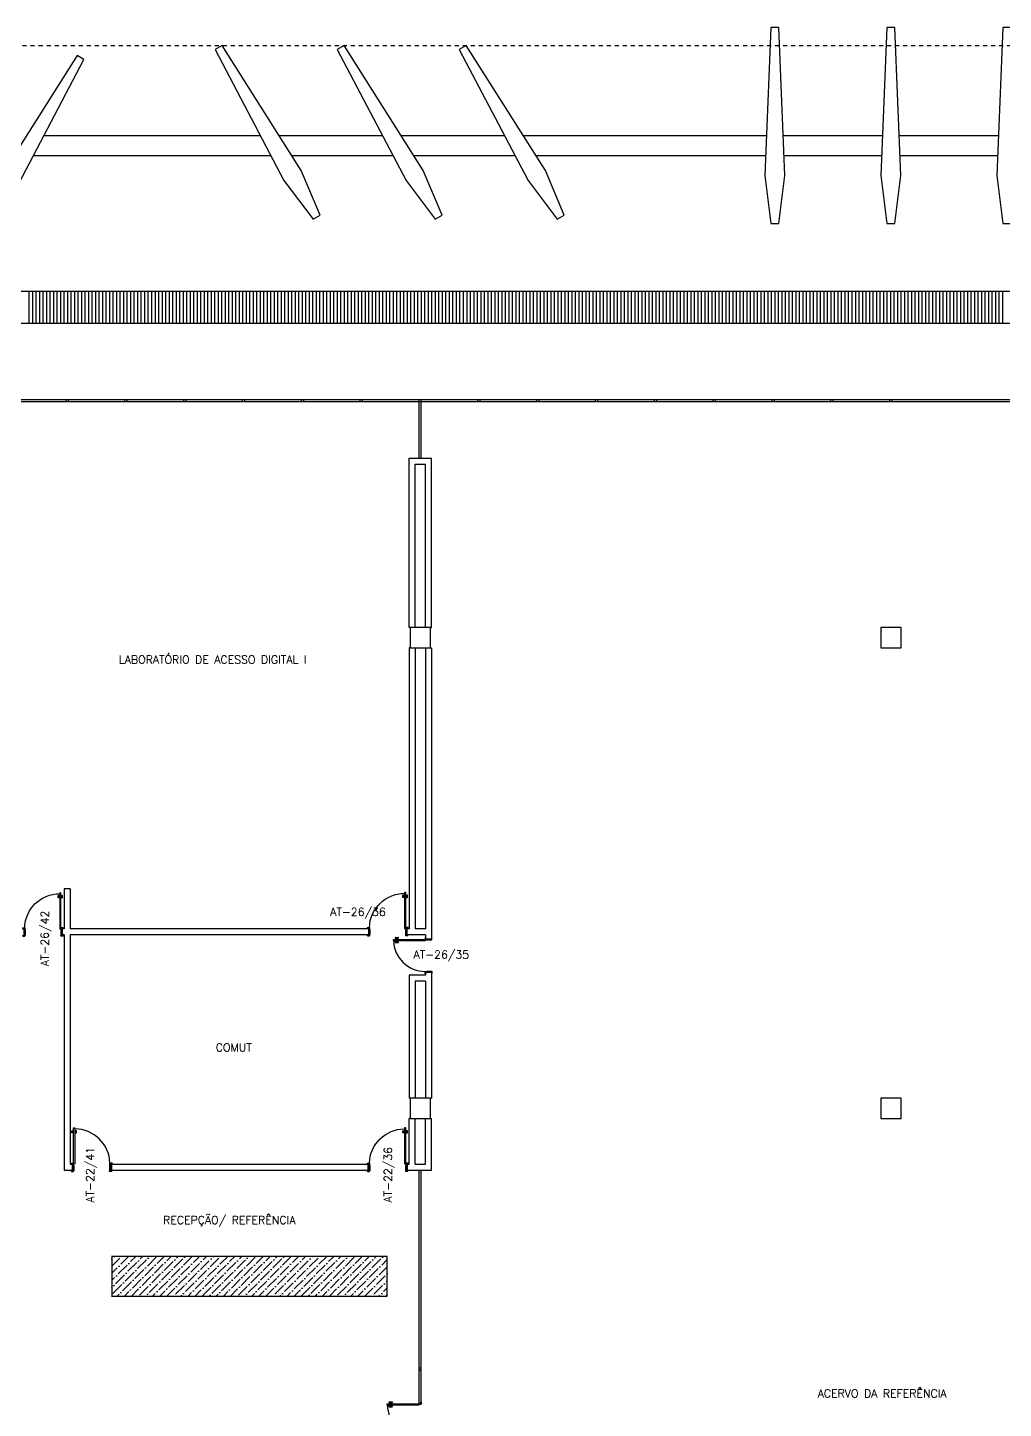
# Model space of a CAD drawing. Extents: x 192 to 325, y 18 to 87.
# Drawn here: x 264.23 to 288.61, y 50.65 to 85.16 of the extents above; entities that cross this region are included whole.
import ezdxf
from ezdxf.enums import TextEntityAlignment as Align

# ---------------------------------------------------------------- set-up
doc = ezdxf.new("R2010")
doc.units = 0
doc.header["$LTSCALE"] = 0.01
doc.header["$MEASUREMENT"] = 0
doc.linetypes.add('HIDDEN', pattern=[0.375, 0.25, -0.125])
doc.layers.get('0').update_dxf_attribs({"linetype": 'CONTINUOUS'})
for name, color, linetype in [('1', 1, 'CONTINUOUS'), ('3', 2, 'CONTINUOUS'), ('6', 2, 'CONTINUOUS'), ('DIV2', 1, 'CONTINUOUS'), ('ENDEREÇO', 2, 'CONTINUOUS'), ('MACANETA', 2, 'CONTINUOUS'), ('PORTA', 3, 'CONTINUOUS'), ('PROJ', 1, 'HIDDEN'), ('TEXTO', 2, 'CONTINUOUS')]:
    doc.layers.add(name, color=color, linetype=linetype)
doc.styles.add('UNB-100', font='simplex.shx', dxfattribs={"height": 0.2})

# ---------------------------------------------------------------- blocks, each defined once
blk = doc.blocks.new('*X4')
at = {"color": 0}
for p, q in [((72.712, 9.014), (72.712, 9.814)), ((72.8, 9.014), (72.8, 9.814)), ((72.887, 9.014), (72.887, 9.814)), ((72.975, 9.014), (72.975, 9.814)), ((73.062, 9.014), (73.062, 9.814)), ((73.15, 9.014), (73.15, 9.814)), ((73.237, 9.014), (73.237, 9.814)), ((73.325, 9.014), (73.325, 9.814)), ((73.412, 9.014), (73.412, 9.814)), ((73.5, 9.014), (73.5, 9.814)), ((73.587, 9.014), (73.587, 9.814)), ((73.675, 9.014), (73.675, 9.814)), ((73.762, 9.014), (73.762, 9.814)), ((73.85, 9.014), (73.85, 9.814)), ((73.937, 9.014), (73.937, 9.814)), ((74.025, 9.014), (74.025, 9.814)), ((74.112, 9.014), (74.112, 9.814)), ((74.2, 9.014), (74.2, 9.814)), ((74.287, 9.014), (74.287, 9.814)), ((74.375, 9.014), (74.375, 9.814)), ((74.462, 9.014), (74.462, 9.814)), ((74.55, 9.014), (74.55, 9.814)), ((74.637, 9.014), (74.637, 9.814)), ((74.725, 9.014), (74.725, 9.814)), ((74.812, 9.014), (74.812, 9.814)), ((74.9, 9.014), (74.9, 9.814)), ((74.987, 9.014), (74.987, 9.814)), ((75.075, 9.014), (75.075, 9.814)), ((75.162, 9.014), (75.162, 9.814)), ((75.25, 9.014), (75.25, 9.814)), ((75.337, 9.014), (75.337, 9.814)), ((75.425, 9.014), (75.425, 9.814)), ((75.512, 9.014), (75.512, 9.814)), ((75.6, 9.014), (75.6, 9.814)), ((75.687, 9.014), (75.687, 9.814)), ((75.775, 9.014), (75.775, 9.814)), ((75.862, 9.014), (75.862, 9.814)), ((75.95, 9.014), (75.95, 9.814)), ((76.037, 9.014), (76.037, 9.814)), ((76.125, 9.014), (76.125, 9.814)), ((76.212, 9.014), (76.212, 9.814)), ((76.3, 9.014), (76.3, 9.814)), ((76.387, 9.014), (76.387, 9.814)), ((76.475, 9.014), (76.475, 9.814)), ((76.562, 9.014), (76.562, 9.814)), ((76.65, 9.014), (76.65, 9.814)), ((76.737, 9.014), (76.737, 9.814)), ((76.825, 9.014), (76.825, 9.814)), ((76.912, 9.014), (76.912, 9.814)), ((77, 9.014), (77, 9.814)), ((77.087, 9.014), (77.087, 9.814)), ((77.175, 9.014), (77.175, 9.814)), ((77.262, 9.014), (77.262, 9.814)), ((77.35, 9.014), (77.35, 9.814)), ((77.437, 9.014), (77.437, 9.814)), ((77.525, 9.014), (77.525, 9.814)), ((77.612, 9.014), (77.612, 9.814)), ((77.7, 9.014), (77.7, 9.814)), ((77.787, 9.014), (77.787, 9.814)), ((77.875, 9.014), (77.875, 9.814)), ((77.962, 9.014), (77.962, 9.814)), ((78.05, 9.014), (78.05, 9.814)), ((78.137, 9.014), (78.137, 9.814)), ((78.225, 9.014), (78.225, 9.814)), ((78.312, 9.014), (78.312, 9.814)), ((78.4, 9.014), (78.4, 9.814)), ((78.487, 9.014), (78.487, 9.814)), ((78.575, 9.014), (78.575, 9.814)), ((78.662, 9.014), (78.662, 9.814)), ((78.75, 9.014), (78.75, 9.814)), ((78.837, 9.014), (78.837, 9.814)), ((78.925, 9.014), (78.925, 9.814)), ((79.012, 9.014), (79.012, 9.814)), ((79.1, 9.014), (79.1, 9.814)), ((79.187, 9.014), (79.187, 9.814)), ((79.275, 9.014), (79.275, 9.814)), ((79.362, 9.014), (79.362, 9.814)), ((79.45, 9.014), (79.45, 9.814)), ((79.537, 9.014), (79.537, 9.814)), ((79.625, 9.014), (79.625, 9.814)), ((79.712, 9.014), (79.712, 9.814)), ((79.8, 9.014), (79.8, 9.814)), ((79.887, 9.014), (79.887, 9.814)), ((79.975, 9.014), (79.975, 9.814)), ((80.062, 9.014), (80.062, 9.814)), ((80.15, 9.014), (80.15, 9.814)), ((80.237, 9.014), (80.237, 9.814)), ((80.325, 9.014), (80.325, 9.814)), ((80.412, 9.014), (80.412, 9.814)), ((80.5, 9.014), (80.5, 9.814)), ((80.587, 9.014), (80.587, 9.814)), ((80.675, 9.014), (80.675, 9.814)), ((80.762, 9.014), (80.762, 9.814)), ((80.85, 9.014), (80.85, 9.814)), ((80.937, 9.014), (80.937, 9.814)), ((81.025, 9.014), (81.025, 9.814)), ((81.112, 9.014), (81.112, 9.814)), ((81.2, 9.014), (81.2, 9.814)), ((81.287, 9.014), (81.287, 9.814)), ((81.375, 9.014), (81.375, 9.814)), ((81.462, 9.014), (81.462, 9.814)), ((81.55, 9.014), (81.55, 9.814)), ((81.637, 9.014), (81.637, 9.814)), ((81.725, 9.014), (81.725, 9.814)), ((81.812, 9.014), (81.812, 9.814)), ((81.9, 9.014), (81.9, 9.814)), ((81.987, 9.014), (81.987, 9.814)), ((82.075, 9.014), (82.075, 9.814)), ((82.162, 9.014), (82.162, 9.814)), ((82.25, 9.014), (82.25, 9.814)), ((82.337, 9.014), (82.337, 9.814)), ((82.425, 9.014), (82.425, 9.814)), ((82.512, 9.014), (82.512, 9.814)), ((82.6, 9.014), (82.6, 9.814)), ((82.687, 9.014), (82.687, 9.814)), ((82.775, 9.014), (82.775, 9.814)), ((82.862, 9.014), (82.862, 9.814)), ((82.95, 9.014), (82.95, 9.814)), ((83.037, 9.014), (83.037, 9.814)), ((83.125, 9.014), (83.125, 9.814)), ((83.212, 9.014), (83.212, 9.814)), ((83.3, 9.014), (83.3, 9.814)), ((83.387, 9.014), (83.387, 9.814)), ((83.475, 9.014), (83.475, 9.814)), ((83.562, 9.014), (83.562, 9.814)), ((83.65, 9.014), (83.65, 9.814)), ((83.737, 9.014), (83.737, 9.814)), ((83.825, 9.014), (83.825, 9.814)), ((83.912, 9.014), (83.912, 9.814)), ((84, 9.014), (84, 9.814)), ((84.087, 9.014), (84.087, 9.814)), ((84.175, 9.014), (84.175, 9.814)), ((84.262, 9.014), (84.262, 9.814)), ((84.35, 9.014), (84.35, 9.814)), ((84.437, 9.014), (84.437, 9.814)), ((84.525, 9.014), (84.525, 9.814)), ((84.612, 9.014), (84.612, 9.814)), ((84.7, 9.014), (84.7, 9.814)), ((84.787, 9.014), (84.787, 9.814)), ((84.875, 9.014), (84.875, 9.814)), ((84.962, 9.014), (84.962, 9.814)), ((85.05, 9.014), (85.05, 9.814)), ((85.137, 9.014), (85.137, 9.814)), ((85.225, 9.014), (85.225, 9.814)), ((85.312, 9.014), (85.312, 9.814)), ((85.4, 9.014), (85.4, 9.814)), ((85.487, 9.014), (85.487, 9.814)), ((85.575, 9.014), (85.575, 9.814)), ((85.662, 9.014), (85.662, 9.814)), ((85.75, 9.014), (85.75, 9.814)), ((85.837, 9.014), (85.837, 9.814)), ((85.925, 9.014), (85.925, 9.814)), ((86.012, 9.014), (86.012, 9.814)), ((86.1, 9.014), (86.1, 9.814)), ((86.187, 9.014), (86.187, 9.814)), ((86.275, 9.014), (86.275, 9.814)), ((86.362, 9.014), (86.362, 9.814)), ((86.45, 9.014), (86.45, 9.814)), ((86.537, 9.014), (86.537, 9.814)), ((86.625, 9.014), (86.625, 9.814)), ((86.712, 9.014), (86.712, 9.814)), ((86.8, 9.014), (86.8, 9.814)), ((86.887, 9.014), (86.887, 9.814)), ((86.975, 9.014), (86.975, 9.814)), ((87.062, 9.014), (87.062, 9.814)), ((87.15, 9.014), (87.15, 9.814)), ((87.237, 9.014), (87.237, 9.814)), ((87.325, 9.014), (87.325, 9.814)), ((87.412, 9.014), (87.412, 9.814)), ((87.5, 9.014), (87.5, 9.814)), ((87.587, 9.014), (87.587, 9.814)), ((87.675, 9.014), (87.675, 9.814)), ((87.762, 9.014), (87.762, 9.814)), ((87.85, 9.014), (87.85, 9.814)), ((87.937, 9.014), (87.937, 9.814)), ((88.025, 9.014), (88.025, 9.814)), ((88.112, 9.014), (88.112, 9.814)), ((88.2, 9.014), (88.2, 9.814)), ((88.287, 9.014), (88.287, 9.814)), ((88.375, 9.014), (88.375, 9.814)), ((88.462, 9.014), (88.462, 9.814)), ((88.55, 9.014), (88.55, 9.814)), ((88.637, 9.014), (88.637, 9.814)), ((88.725, 9.014), (88.725, 9.814)), ((88.812, 9.014), (88.812, 9.814)), ((88.9, 9.014), (88.9, 9.814)), ((88.987, 9.014), (88.987, 9.814)), ((89.075, 9.014), (89.075, 9.814)), ((89.162, 9.014), (89.162, 9.814)), ((89.25, 9.014), (89.25, 9.814)), ((89.337, 9.014), (89.337, 9.814)), ((89.425, 9.014), (89.425, 9.814)), ((89.512, 9.014), (89.512, 9.814)), ((89.6, 9.014), (89.6, 9.814)), ((89.687, 9.014), (89.687, 9.814)), ((89.775, 9.014), (89.775, 9.814)), ((89.862, 9.014), (89.862, 9.814)), ((89.95, 9.014), (89.95, 9.814)), ((90.037, 9.014), (90.037, 9.814)), ((90.125, 9.014), (90.125, 9.814)), ((90.212, 9.014), (90.212, 9.814)), ((90.3, 9.014), (90.3, 9.814)), ((90.387, 9.014), (90.387, 9.814)), ((90.475, 9.014), (90.475, 9.814)), ((90.562, 9.014), (90.562, 9.814)), ((90.65, 9.014), (90.65, 9.814)), ((90.737, 9.014), (90.737, 9.814)), ((90.825, 9.014), (90.825, 9.814)), ((90.912, 9.014), (90.912, 9.814)), ((91, 9.014), (91, 9.814)), ((91.087, 9.014), (91.087, 9.814)), ((91.175, 9.014), (91.175, 9.814)), ((91.262, 9.014), (91.262, 9.814)), ((91.35, 9.014), (91.35, 9.814)), ((91.437, 9.014), (91.437, 9.814)), ((91.525, 9.014), (91.525, 9.814)), ((91.612, 9.014), (91.612, 9.814)), ((91.7, 9.014), (91.7, 9.814)), ((91.787, 9.014), (91.787, 9.814)), ((91.875, 9.014), (91.875, 9.814)), ((91.962, 9.014), (91.962, 9.814)), ((92.05, 9.014), (92.05, 9.814)), ((92.137, 9.014), (92.137, 9.814)), ((92.225, 9.014), (92.225, 9.814)), ((92.312, 9.014), (92.312, 9.814)), ((92.4, 9.014), (92.4, 9.814)), ((92.487, 9.014), (92.487, 9.814)), ((92.575, 9.014), (92.575, 9.814)), ((92.662, 9.014), (92.662, 9.814)), ((92.75, 9.014), (92.75, 9.814)), ((92.837, 9.014), (92.837, 9.814)), ((92.925, 9.014), (92.925, 9.814)), ((93.012, 9.014), (93.012, 9.814)), ((93.1, 9.014), (93.1, 9.814)), ((93.187, 9.014), (93.187, 9.814)), ((93.275, 9.014), (93.275, 9.814)), ((93.362, 9.014), (93.362, 9.814)), ((93.45, 9.014), (93.45, 9.814)), ((93.537, 9.014), (93.537, 9.814)), ((93.625, 9.014), (93.625, 9.814)), ((93.712, 9.014), (93.712, 9.814)), ((93.8, 9.014), (93.8, 9.814)), ((93.887, 9.014), (93.887, 9.814)), ((93.975, 9.014), (93.975, 9.814)), ((94.062, 9.014), (94.062, 9.814)), ((94.15, 9.014), (94.15, 9.814)), ((94.237, 9.014), (94.237, 9.814)), ((94.325, 9.014), (94.325, 9.814)), ((94.412, 9.014), (94.412, 9.814)), ((94.5, 9.014), (94.5, 9.814)), ((94.587, 9.014), (94.587, 9.814)), ((94.675, 9.014), (94.675, 9.814)), ((94.762, 9.014), (94.762, 9.814)), ((94.85, 9.014), (94.85, 9.814)), ((94.937, 9.014), (94.937, 9.814)), ((95.025, 9.014), (95.025, 9.814)), ((95.112, 9.014), (95.112, 9.814)), ((95.2, 9.014), (95.2, 9.814)), ((95.287, 9.014), (95.287, 9.814)), ((95.375, 9.014), (95.375, 9.814)), ((95.462, 9.014), (95.462, 9.814)), ((95.55, 9.014), (95.55, 9.814)), ((95.637, 9.014), (95.637, 9.814)), ((95.725, 9.014), (95.725, 9.814)), ((95.812, 9.014), (95.812, 9.814)), ((95.9, 9.014), (95.9, 9.814)), ((95.987, 9.014), (95.987, 9.814)), ((96.075, 9.014), (96.075, 9.814)), ((96.162, 9.014), (96.162, 9.814)), ((96.25, 9.014), (96.25, 9.814)), ((96.337, 9.014), (96.337, 9.814)), ((96.425, 9.014), (96.425, 9.814)), ((96.512, 9.014), (96.512, 9.814)), ((96.6, 9.014), (96.6, 9.814)), ((96.687, 9.014), (96.687, 9.814)), ((96.775, 9.014), (96.775, 9.814)), ((96.862, 9.014), (96.862, 9.814)), ((96.95, 9.014), (96.95, 9.814)), ((97.037, 9.014), (97.037, 9.814))]:
    blk.add_line(p, q, dxfattribs=at)
blk = doc.blocks.new('PORTA-90')
for p, q in [((-98.2, 84), (-95.9, 84)), ((-98.2, 78.5), (-98.2, 84)), ((-95.9, 78.5), (-98.2, 78.5)), ((-95.9, 84), (-95.9, 78.5)), ((-94, 1), (-94, 91)), ((-94, 91), (-91, 91)), ((-91, 91), (-91, 1)), ((-86.8, 84), (-89.1, 84)), ((-89.1, 84), (-89.1, 78.5)), ((-89.1, 78.5), (-86.8, 78.5)), ((-86.8, 78.5), (-86.8, 84)), ((-100, 3), (-100, 1)), ((-100, 3), (-94.5, 3)), ((-100, 1), (-94, 1)), ((-97, 1), (-97, -16)), ((-94.5, 3), (-94.5, 1)), ((-94, 1), (-94, -3)), ((-91, 1), (-94, 1)), ((2, 1), (-4, 1)), ((-4, 1), (-4, -3)), ((2, 3), (-3.5, 3)), ((-3.5, 3), (-3.5, 1)), ((-1, 1), (-1, -16)), ((2, 3), (2, 1)), ((-99.5, -18), (-99.5, -16)), ((-99.5, -16), (-93.5, -16)), ((-99.5, -18), (-94, -18)), ((-94, -3), (-93.5, -3)), ((-94, -18), (-94, -16)), ((-93.5, -3), (-93.5, -7.5)), ((-93.5, -7.5), (-93.5, -16)), ((-4.5, -3), (-4.5, -7.5)), ((-4, -3), (-4.5, -3)), ((-4.5, -7.5), (-4.5, -16)), ((1.5, -16), (-4.5, -16)), ((1.5, -16), (-4.5, -16)), ((-4, -18), (-4, -16)), ((1.5, -18), (-4, -18)), ((1.5, -18), (1.5, -16))]:
    blk.add_line(p, q)
at = {"color": 1}
blk.add_arc((-91, 1), 87.5, 1.3094, 90, dxfattribs=at)
blk = doc.blocks.new('MACANETA')
at = {"layer": 'MACANETA'}
for p, q in [((-0.077, 0.052), (-0.077, 0.12)), ((-0.059, 0.052), (-0.059, 0.12)), ((-0.059, 0.075), (-0.036, 0.075)), ((-0.059, 0.052), (-0.036, 0.052)), ((-0.036, 0.044), (-0.036, 0.084)), ((-0.036, 0.084), (-0.03, 0.084)), ((-0.036, 0.044), (-0.03, 0.044)), ((0.006, 0.084), (0, 0.084)), ((0.006, 0.044), (0, 0.044)), ((0.006, 0.044), (0.006, 0.084)), ((0.029, 0.075), (0.006, 0.075)), ((0.029, 0.052), (0.006, 0.052)), ((0.029, 0.052), (0.029, 0.12)), ((0.047, 0.052), (0.047, 0.12))]:
    blk.add_line(p, q, dxfattribs=at)
for centre, start, end in [((-0.068, 0.12), 90, 180), ((-0.068, 0.052), 180, 270), ((-0.068, 0.12), 0, 90), ((-0.068, 0.052), 270, 0), ((0.038, 0.12), 90, 180), ((0.038, 0.052), 180, 270), ((0.038, 0.12), 0, 90), ((0.038, 0.052), 270, 0)]:
    blk.add_arc(centre, 0.00874, start, end, dxfattribs=at)

msp = doc.modelspace()

# ---------------------------------------------------------------- hatches: boundary and pattern name
at = {"layer": '1'}
h = msp.add_hatch(dxfattribs=at)
h.set_pattern_fill('ANSI36', color=256, style=0)
h.paths.add_polyline_path([(273.214, 54.452), (266.333, 54.452), (266.333, 53.452), (273.214, 53.452)])

# ---------------------------------------------------------------- linework, layer by layer
for p, q in [((264.637, 82.457), (270.042, 82.457)), ((270.512, 82.457), (273.092, 82.457)), ((273.562, 82.457), (276.142, 82.457)), ((276.612, 82.457), (282.69, 82.457)), ((283.109, 82.457), (285.59, 82.457)), ((286.009, 82.457), (288.49, 82.457)), ((264.375, 81.957), (270.305, 81.957)), ((270.828, 81.957), (273.355, 81.957)), ((273.878, 81.957), (276.405, 81.957)), ((276.928, 81.957), (282.669, 81.957)), ((283.129, 81.957), (285.569, 81.957)), ((286.029, 81.957), (288.469, 81.957)), ((297.304, 78.562), (227.254, 78.562)), ((297.304, 77.762), (250.519, 77.762)), ((266.324, 54.452), (273.214, 54.452)), ((266.333, 54.452), (266.333, 53.452)), ((273.214, 53.452), (273.214, 54.452)), ((266.324, 53.452), (273.214, 53.452))]:
    msp.add_line(p, q, dxfattribs=at)
at = {"layer": '6'}
for p, q in [((273.759, 74.392), (274.319, 74.392)), ((273.759, 70.162), (273.759, 74.392)), ((273.909, 74.242), (274.169, 74.242)), ((273.909, 70.162), (273.909, 74.242)), ((274.169, 70.162), (274.169, 74.242)), ((274.319, 70.162), (274.319, 74.392)), ((273.784, 70.162), (273.759, 70.162)), ((274.294, 70.162), (274.319, 70.162)), ((273.759, 69.652), (273.759, 62.632)), ((273.784, 69.652), (273.759, 69.652)), ((273.909, 69.652), (273.909, 62.632)), ((274.169, 69.652), (274.169, 62.632)), ((274.294, 69.652), (274.319, 69.652)), ((274.319, 69.652), (274.319, 62.382)), ((265.144, 63.632), (265.144, 62.632)), ((265.294, 63.632), (265.144, 63.632)), ((265.294, 63.632), (265.294, 62.632)), ((265.094, 62.482), (265.094, 62.632)), ((265.144, 62.632), (265.094, 62.632)), ((265.144, 62.482), (265.094, 62.482)), ((265.144, 62.482), (265.144, 56.602)), ((272.745, 62.632), (265.294, 62.632)), ((265.294, 62.482), (265.294, 56.752)), ((272.745, 62.482), (265.294, 62.482)), ((273.759, 62.632), (273.705, 62.632)), ((274.169, 62.482), (273.705, 62.482)), ((273.759, 61.471), (273.759, 58.402)), ((274.319, 61.552), (274.319, 58.402)), ((273.909, 61.321), (273.909, 58.402)), ((274.169, 61.321), (274.169, 58.402)), ((273.784, 58.402), (273.759, 58.402)), ((274.294, 58.402), (274.319, 58.402)), ((273.784, 57.892), (273.759, 57.892)), ((273.759, 56.752), (273.759, 57.892)), ((273.909, 56.752), (273.909, 57.892)), ((274.169, 56.752), (274.169, 57.892)), ((274.294, 57.892), (274.319, 57.892)), ((274.319, 56.602), (274.319, 57.892)), ((265.144, 56.602), (265.344, 56.602)), ((265.294, 56.752), (265.344, 56.752)), ((265.344, 56.752), (265.344, 56.602)), ((266.324, 56.752), (272.729, 56.752)), ((266.324, 56.752), (266.324, 56.602)), ((266.324, 56.602), (272.729, 56.602)), ((272.729, 56.752), (272.729, 56.602)), ((273.709, 56.752), (273.759, 56.752)), ((273.709, 56.752), (273.709, 56.602)), ((273.709, 56.602), (274.319, 56.602)), ((273.909, 56.752), (274.169, 56.752))]:
    msp.add_line(p, q, dxfattribs=at)
for points in [[(282.999, 80.257), (283.149, 81.457), (282.999, 85.157), (282.799, 85.157), (282.649, 81.457), (282.799, 80.257)], [(285.899, 80.257), (286.049, 81.457), (285.899, 85.157), (285.699, 85.157), (285.549, 81.457), (285.699, 80.257)], [(288.799, 80.257), (288.949, 81.457), (288.799, 85.157), (288.599, 85.157), (288.449, 81.457), (288.599, 80.257)], [(271.536, 80.467), (271.066, 81.582), (269.086, 84.711), (268.912, 84.611), (270.633, 81.332), (271.362, 80.367)], [(274.586, 80.467), (274.116, 81.582), (272.136, 84.711), (271.962, 84.611), (273.683, 81.332), (274.412, 80.367)], [(277.636, 80.467), (277.166, 81.582), (275.186, 84.711), (275.012, 84.611), (276.733, 81.332), (277.462, 80.367)], [(263.186, 80.117), (263.916, 81.082), (265.636, 84.361), (265.462, 84.461), (263.483, 81.332), (263.012, 80.217)], [(273.784, 69.652), (274.294, 69.652), (274.294, 70.162), (273.784, 70.162)], [(285.544, 69.652), (286.054, 69.652), (286.054, 70.162), (285.544, 70.162)], [(273.784, 57.892), (274.294, 57.892), (274.294, 58.402), (273.784, 58.402)], [(285.544, 57.892), (286.054, 57.892), (286.054, 58.402), (285.544, 58.402)]]:
    msp.add_lwpolyline(points, close=True, dxfattribs=at)
at = {"layer": 'DIV2', "color": 1}
for p, q in [((227.254, 75.862), (297.304, 75.862)), ((238.784, 75.812), (274.064, 75.812)), ((265.189, 75.812), (265.189, 75.862)), ((265.249, 75.812), (265.249, 75.862)), ((266.659, 75.812), (266.659, 75.862)), ((266.719, 75.812), (266.719, 75.862)), ((268.129, 75.812), (268.129, 75.862)), ((268.189, 75.812), (268.189, 75.862)), ((269.599, 75.812), (269.599, 75.862)), ((269.659, 75.812), (269.659, 75.862)), ((271.069, 75.812), (271.069, 75.862)), ((271.129, 75.812), (271.129, 75.862)), ((272.539, 75.812), (272.539, 75.862)), ((272.599, 75.812), (272.599, 75.862)), ((274.009, 75.812), (274.009, 75.862)), ((274.014, 74.392), (274.014, 75.812)), ((274.064, 75.812), (297.304, 75.812)), ((274.064, 74.392), (274.064, 75.812)), ((274.069, 75.812), (274.069, 75.862)), ((275.479, 75.812), (275.479, 75.862)), ((275.539, 75.812), (275.539, 75.862)), ((276.949, 75.812), (276.949, 75.862)), ((277.009, 75.812), (277.009, 75.862)), ((278.419, 75.812), (278.419, 75.862)), ((278.479, 75.812), (278.479, 75.862)), ((279.889, 75.812), (279.889, 75.862)), ((279.949, 75.812), (279.949, 75.862)), ((281.359, 75.812), (281.359, 75.862)), ((281.419, 75.812), (281.419, 75.862)), ((282.829, 75.812), (282.829, 75.862)), ((282.889, 75.812), (282.889, 75.862)), ((284.299, 75.812), (284.299, 75.862)), ((284.359, 75.812), (284.359, 75.862)), ((285.769, 75.812), (285.769, 75.862)), ((285.829, 75.812), (285.829, 75.862)), ((274.014, 50.772), (274.014, 56.602)), ((274.064, 50.752), (274.064, 56.602)), ((274.064, 51.652), (274.014, 51.652)), ((274.064, 51.592), (274.014, 51.592)), ((274.014, 50.822), (274.004, 50.822)), ((274.004, 50.822), (274.004, 50.772)), ((274.004, 50.772), (274.014, 50.772)), ((274.064, 50.777), (274.014, 50.777)), ((274.014, 50.777), (274.014, 50.772)), ((274.014, 50.772), (274.014, 50.762)), ((274.014, 50.762), (274.049, 50.762)), ((274.014, 50.762), (274.014, 50.732)), ((274.049, 50.762), (274.049, 50.752)), ((274.049, 50.752), (274.064, 50.752)), ((274.074, 50.812), (274.064, 50.812)), ((274.064, 50.777), (274.064, 50.762)), ((274.064, 50.752), (274.064, 50.762)), ((274.064, 50.762), (274.074, 50.762)), ((274.074, 50.762), (274.074, 50.812))]:
    msp.add_line(p, q, dxfattribs=at)
at = {"layer": 'PORTA', "color": 2}
for p, q in [((274.169, 62.632), (273.909, 62.632)), ((274.169, 62.482), (274.169, 62.382)), ((273.369, 62.367), (274.169, 62.367)), ((273.369, 62.337), (273.369, 62.367)), ((273.369, 62.337), (274.169, 62.337)), ((274.169, 62.427), (274.159, 62.427)), ((274.159, 62.427), (274.159, 62.377)), ((274.159, 62.377), (274.169, 62.377)), ((274.169, 62.382), (274.319, 62.382)), ((274.169, 62.382), (274.169, 62.377)), ((274.169, 62.377), (274.169, 62.367)), ((274.169, 62.367), (274.204, 62.367)), ((274.169, 62.367), (274.169, 62.337)), ((274.204, 62.367), (274.204, 62.357)), ((274.204, 62.357), (274.319, 62.357)), ((274.329, 62.417), (274.319, 62.417)), ((274.319, 62.382), (274.319, 62.367)), ((274.319, 62.357), (274.319, 62.367)), ((274.319, 62.367), (274.329, 62.367)), ((274.329, 62.367), (274.329, 62.417)), ((274.169, 61.471), (273.759, 61.471)), ((274.159, 61.507), (274.159, 61.557)), ((274.159, 61.557), (274.169, 61.557)), ((274.169, 61.507), (274.159, 61.507)), ((274.169, 61.557), (274.169, 61.567)), ((274.169, 61.567), (274.204, 61.567)), ((274.169, 61.552), (274.169, 61.557)), ((274.169, 61.552), (274.319, 61.552)), ((274.169, 61.552), (274.169, 61.471)), ((274.204, 61.567), (274.204, 61.577)), ((274.204, 61.577), (274.319, 61.577)), ((274.319, 61.577), (274.319, 61.567)), ((274.319, 61.567), (274.329, 61.567)), ((274.319, 61.552), (274.319, 61.567)), ((274.329, 61.517), (274.319, 61.517)), ((274.329, 61.567), (274.329, 61.517)), ((274.169, 61.321), (273.909, 61.321)), ((273.214, 50.762), (274.014, 50.762)), ((273.214, 50.732), (273.214, 50.762)), ((273.214, 50.732), (274.014, 50.732))]:
    msp.add_line(p, q, dxfattribs=at)
at = {"layer": 'PORTA', "color": 1}
for centre in [(274.169, 62.367), (274.014, 50.762)]:
    msp.add_arc(centre, 0.8, 182.1491, 270, dxfattribs=at)
at = {"layer": 'PROJ'}
msp.add_lwpolyline([(222.104, 84.711), (302.454, 84.711)], dxfattribs=at)

# ---------------------------------------------------------------- block references
at = {"layer": '1', "xscale": -1, "rotation": 180}
msp.add_blockref('*X4', (191.549, 87.575), dxfattribs=at)
at = {"layer": '3', "zscale": 0.01}
for p, xscale, yscale in [((264.12, 62.625), -0.01, 0.01), ((272.735, 62.633), -0.01, 0.009999999999999787), ((266.318, 56.745), 0.01, 0.01), ((272.735, 56.745), -0.01, 0.01)]:
    msp.add_blockref('PORTA-90', p, dxfattribs=dict(at, xscale=xscale, yscale=yscale))
at = {"layer": 'PORTA', "color": 2, "rotation": 270.0000000077172}
msp.add_blockref('MACANETA', (273.369, 62.337), dxfattribs=at)
at = {"layer": 'PORTA', "color": 2, "xscale": -1, "rotation": 269.9999999922825}
msp.add_blockref('MACANETA', (273.214, 50.762), dxfattribs=at)

# ---------------------------------------------------------------- texts
at = {"layer": 'ENDEREÇO', "style": 'UNB-100'}
for s, p in [('AT-26/36', (272.483, 62.954)), ('AT-26/35', (274.566, 61.888))]:
    msp.add_text(s, height=0.2, dxfattribs=at).set_placement(p, align=Align.CENTER)
for s, p in [('AT-26/42', (264.755, 62.39)), ('AT-22/41', (265.889, 56.484)), ('AT-22/36', (273.333, 56.484))]:
    msp.add_text(s, height=0.2, rotation=90, dxfattribs=at).set_placement(p, align=Align.CENTER)
at = {"layer": 'TEXTO', "style": 'UNB-100'}
for s, p in [('LABORATÓRIO DE ACESSO DIGITAL I', (266.51, 69.261)), ('COMUT', (268.929, 59.567)), ('RECEPÇÃO/ REFERÊNCIA', (267.614, 55.254)), ('ACERVO DA REFERÊNCIA', (283.97, 50.919))]:
    msp.add_text(s, height=0.2, dxfattribs=at).set_placement(p)

doc.saveas('drawing.dxf')
